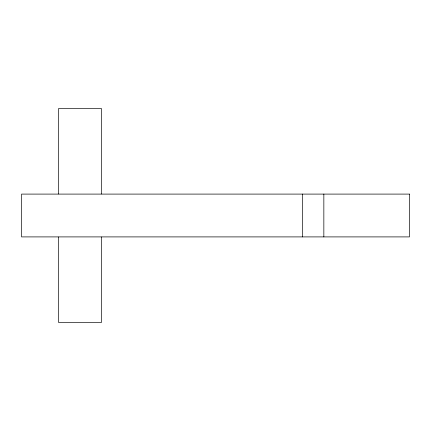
<?xml version="1.0" encoding="UTF-8"?>
<svg xmlns="http://www.w3.org/2000/svg" width="431" height="431" viewBox="0 0 431 431"><rect width="100%" height="100%" fill="white"/><g stroke="black" fill="none" stroke-linecap="round" stroke-linejoin="round"><path stroke-width="0.65" d="M323.843 194.095L323.843 236.905M302.438 194.095L302.438 236.905M101.425 193.961L101.425 108.488L58.621 108.488L58.621 193.961M101.425 237.039L101.425 322.512L58.621 322.512L58.621 237.039M409.45 194.095L21.55 194.095L21.55 236.905L409.45 236.905L409.45 194.095"/></g></svg>
